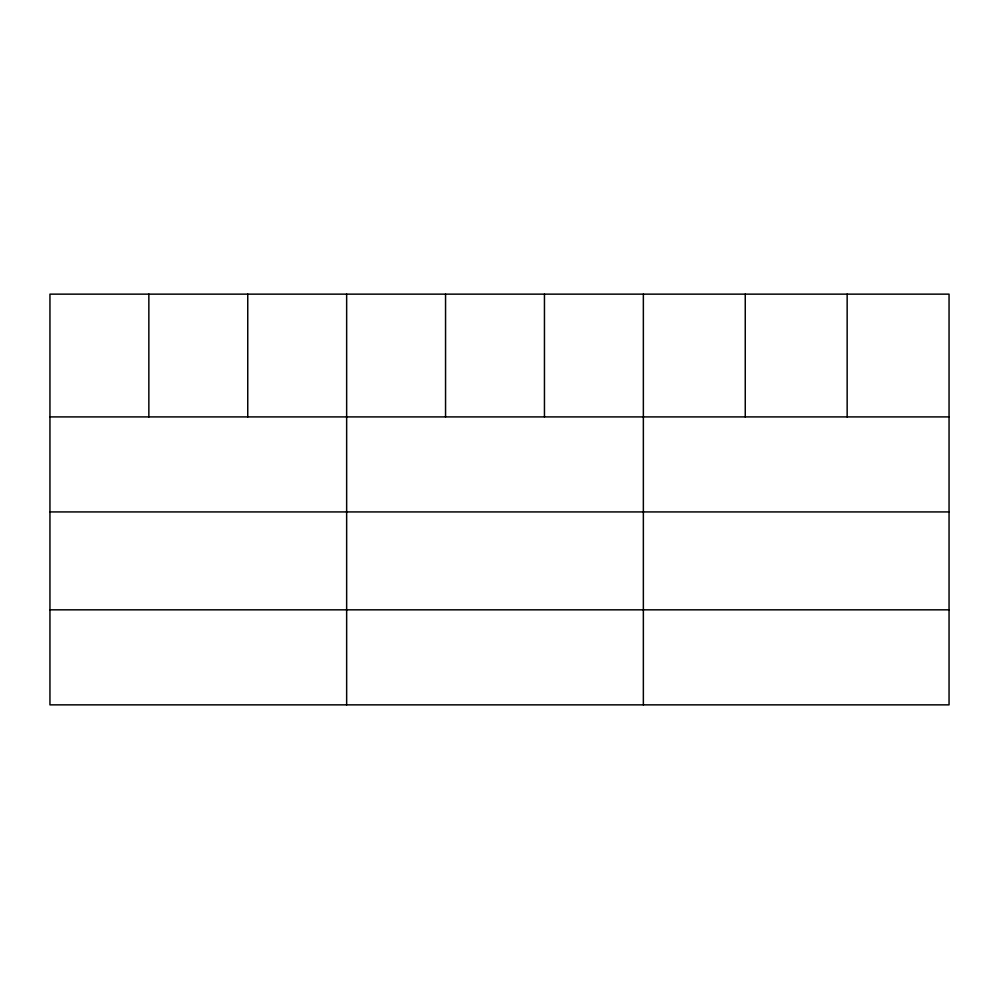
<?xml version="1.0" encoding="UTF-8"?>
<svg xmlns="http://www.w3.org/2000/svg" width="999" height="999" viewBox="0 0 999 999"><rect width="100%" height="100%" fill="white"/><g stroke="black" fill="none" stroke-linecap="round" stroke-linejoin="round"><path stroke-width="1.5" d="M949.05 511.925L949.05 294.143L49.95 294.143L49.95 704.857L949.05 704.857L949.05 511.925L49.95 511.925M49.95 416.908L949.05 416.908M49.95 609.827L949.05 609.827M847.152 294.143L847.152 416.908M745.254 294.143L745.254 416.908M643.356 294.143L643.356 704.857M544.455 294.143L544.455 416.908M445.554 294.143L445.554 416.908M346.653 294.143L346.653 704.857M247.752 294.143L247.752 416.908M148.851 294.143L148.851 416.908"/></g></svg>
